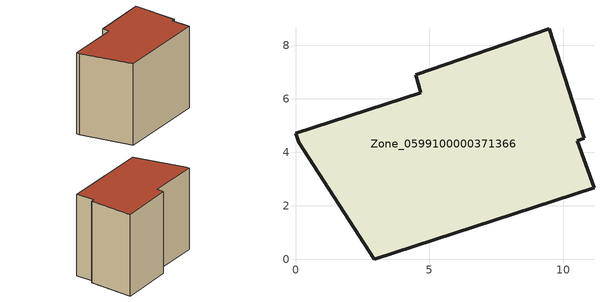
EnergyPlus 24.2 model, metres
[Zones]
Zone_0599100000371366
 floor ground (C_G): 4.5,6.9 9.48,8.61 10.79,4.53 10.52,4.43 11.15,2.66 2.94,0 0.12,4.38 0,4.71 4.69,6.23 z3.69
 wall outside (C_F): 0.12,4.38 2.94,0 11.15,2.66 10.52,4.43 10.79,4.53 9.48,8.61 4.5,6.9 4.69,6.23 0,4.71 0.12,4.38 z3.69:12.11
 roof outside (C_R): 9.48,8.61 4.5,6.9 4.69,6.23 0,4.71 0.12,4.38 2.94,0 11.15,2.66 10.52,4.43 10.79,4.53 z12.11
[BUILDING]
Pand.0599100000371366: North Axis=0; Terrain=City; Loads Convergence Tolerance Value=0.04; Temperature Convergence Tolerance Value=0.4; Solar Distribution=FullExterior; Maximum Number of Warmup Days=25; Minimum Number of Warmup Days=1
[Site:Location]
Rotterdam.The.Hague.AP_ZH_NLD Design_Conditions: Latitude=51.96; Longitude=4.45; Time Zone=1; Elevation=-4.5
[SITE:GROUNDTEMPERATURE:BUILDINGSURFACE]
18, 18, 18, 18, 18, 18, 18, 18, 18, 18, 18, 18
[MATERIAL] Thermal Absorptance=0.9; Solar Absorptance=0.7; Visible Absorptance=0.7
Name | Roughness | Thickness | Conductivity | Density | Specific Heat
G.TC.1992-2005 | MediumSmooth | 0.15 | 0.06 | 540 | 1210
F.TC.1992-2005 | Rough | 0.3 | 0.12 | 1920 | 840
R.TC.1992-2005 | MediumRough | 0.2 | 0.08 | 1500 | 1000
[CONSTRUCTION]
C_G: G.TC.1992-2005
C_F: F.TC.1992-2005
C_R: R.TC.1992-2005
[ZONE]
Zone_0599100000371366: Type=1; Multiplier=1; Ceiling Height=Autocalculate; Volume=Autocalculate; Floor Area=autocalculate; Part of Total Floor Area=Yes
[ZONEINFILTRATION:DESIGNFLOWRATE]
Infil_Zone_0599100000371366: Zone or ZoneList or Space or SpaceList=Zone_0599100000371366; Schedule=AlwaysOn; Design Flow Rate Calculation Method=Flow/Area; Flow Rate per Floor Area=0.0015; Constant Term Coefficient=1; Temperature Term Coefficient=0; Velocity Term Coefficient=0; Velocity Squared Term Coefficient=0
[HVACTEMPLATE:ZONE:IDEALLOADSAIRSYSTEM]
Zone_0599100000371366: Maximum Heating Supply Air Temperature=50; Minimum Cooling Supply Air Temperature=13; Maximum Heating Supply Air Humidity Ratio=0.0156; Minimum Cooling Supply Air Humidity Ratio=0.0077; Heating Limit=NoLimit; Cooling Limit=NoLimit; Dehumidification Control Type=ConstantSensibleHeatRatio; Cooling Sensible Heat Ratio=0.7; Dehumidification Setpoint=60; Humidification Control Type=None; Humidification Setpoint=30; Outdoor Air Method=None; Outdoor Air Flow Rate per Person=0.00944; Outdoor Air Flow Rate per Zone Floor Area=0; Outdoor Air Flow Rate per Zone=0; Demand Controlled Ventilation Type=None; Outdoor Air Economizer Type=NoEconomizer; Heat Recovery Type=None; Sensible Heat Recovery Effectiveness=0.7; Latent Heat Recovery Effectiveness=0.65
[ZONECONTROL:THERMOSTAT]
ThermostatControl_Zone_0599100000371366: Zone or ZoneList=Zone_0599100000371366; Control Type Schedule=DualSetpointControlType; Control 1=Thermostat_Zone_0599100000371366; Temperature Difference Between Cutout And Setpoint=0
[THERMOSTATSETPOINT:DUALSETPOINT]
Thermostat_Zone_0599100000371366: Heating Setpoint Temperature Schedule=HeatingSetpoint_Zone_0599100000371366; Cooling Setpoint Temperature Schedule=CoolingSetpoint_Zone_0599100000371366
[SCHEDULE:COMPACT]
HeatingSetpoint_Zone_0599100000371366: Through: 12/31, For: AllDays, Until: 24:00, 21
CoolingSetpoint_Zone_0599100000371366: Through: 12/31, For: AllDays, Until: 24:00, 24
DualSetpointControlType: Through: 12/31, For: AllDays, Until: 24:00, 4
AlwaysOn: Through: 12/31, For: AllDays, Until: 24:00, 1
